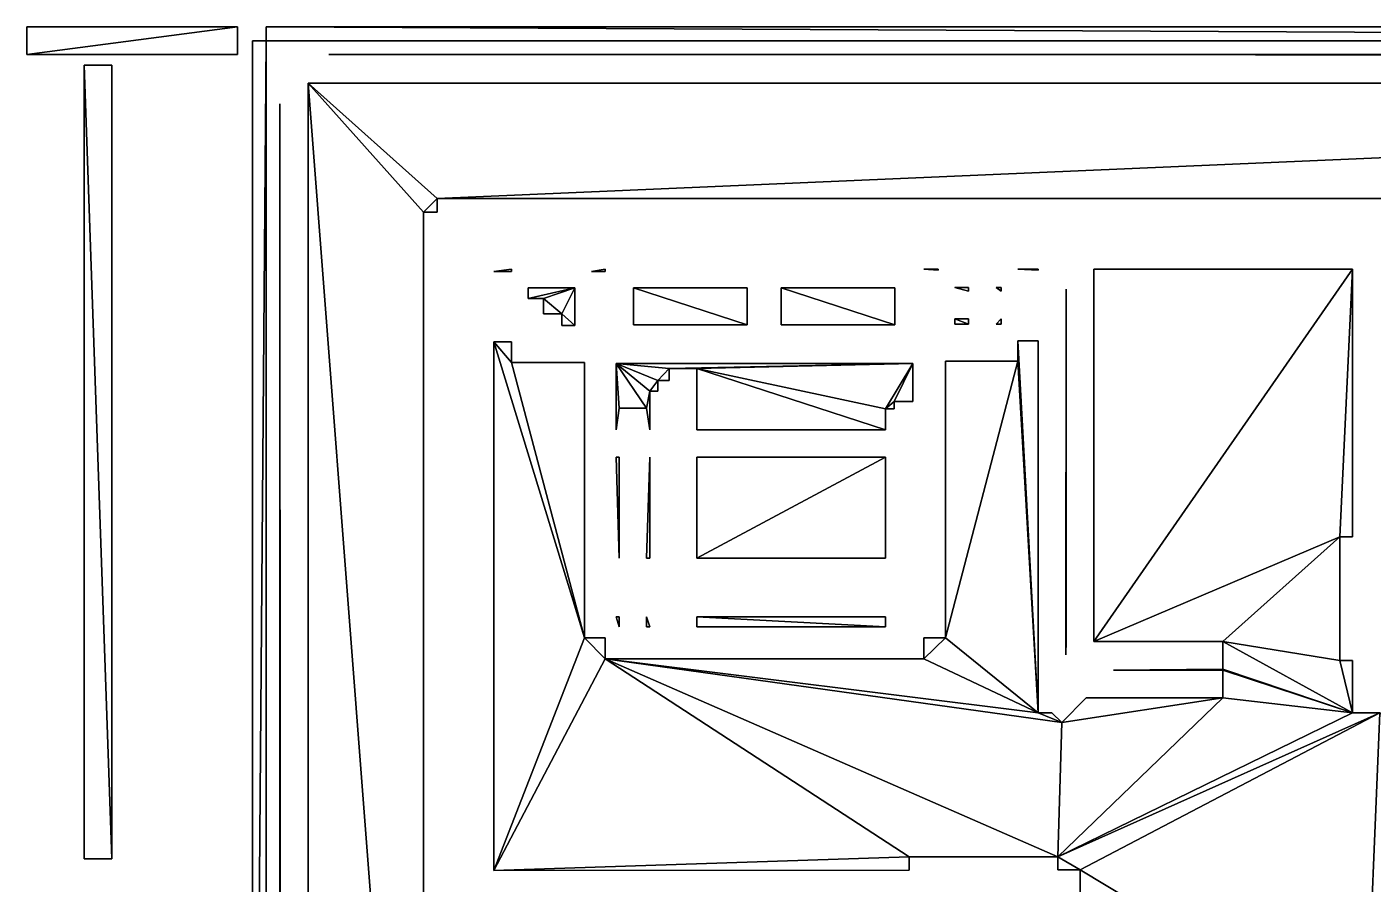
# Model space of a CAD drawing. Header units: inches. Extents: x 76 to 753, y 78 to 500.
# Drawn here: x 76.4 to 369.3, y 313.7 to 500.2 of the extents above; entities that cross this region are included whole.
import ezdxf

# ---------------------------------------------------------------- set-up
doc = ezdxf.new("R2010")
doc.units = ezdxf.units.IN

msp = doc.modelspace()

# ---------------------------------------------------------------- linework, layer by layer
for points in [[(76.36, 494.16), (76.36, 500.16), (122.2, 500.16)], [(122.2, 500.16), (122.2, 494.16), (76.36, 494.16)], [(122.2, 500.16, 120), (76.36, 500.16, 120), (76.36, 494.16, 120)], [(76.36, 494.16, 120), (122.2, 494.16, 120), (122.2, 500.16, 120)], [(76.36, 500.16, 120), (122.2, 500.16, 120), (76.36, 500.16)], [(76.36, 500.16), (122.2, 500.16, 120), (122.2, 500.16)], [(76.36, 494.16, 120), (76.36, 500.16, 120), (76.36, 494.16)], [(76.36, 494.16), (76.36, 500.16, 120), (76.36, 500.16)], [(122.2, 500.16, 120), (122.2, 494.16, 120), (122.2, 500.16)], [(122.2, 500.16), (122.2, 494.16, 120), (122.2, 494.16)], [(128.44, 500.16), (750.16, 500.16), (750.16, 497.16)], [(128.44, 497.16), (128.44, 500.16), (750.16, 497.16)], [(750.16, 497.16, 120), (750.16, 500.16, 120), (128.44, 500.16, 120)], [(750.16, 497.16, 120), (128.44, 500.16, 120), (128.44, 497.16, 120)], [(128.44, 497.16, 120), (128.44, 500.16, 120), (128.44, 497.16)], [(128.44, 497.16), (128.44, 500.16, 120), (128.44, 500.16)], [(128.44, 500.16, 120), (750.16, 500.16, 120), (128.44, 500.16)], [(128.44, 500.16), (750.16, 500.16, 120), (750.16, 500.16)], [(125.44, 124.08), (125.44, 497.16), (128.44, 497.16)], [(128.44, 124.08), (125.44, 124.08), (128.44, 497.16)], [(128.44, 497.16, 120), (125.44, 497.16, 120), (125.44, 124.08, 120)], [(128.44, 497.16, 120), (125.44, 124.08, 120), (128.44, 124.08, 120)], [(125.44, 124.08, 120), (125.44, 497.16, 120), (125.44, 124.08)], [(125.44, 124.08), (125.44, 497.16, 120), (125.44, 497.16)], [(125.44, 497.16, 120), (128.44, 497.16, 120), (125.44, 497.16)], [(125.44, 497.16), (128.44, 497.16, 120), (128.44, 497.16)], [(750.16, 497.16), (750.16, 124.08), (128.44, 124.08)], [(128.44, 124.08), (128.44, 497.16), (750.16, 497.16)], [(128.44, 124.08, 120), (750.16, 124.08, 120), (750.16, 497.16, 120)], [(750.16, 497.16, 120), (128.44, 497.16, 120), (128.44, 124.08, 120)], [(122.2, 494.16, 120), (76.36, 494.16, 120), (122.2, 494.16)], [(122.2, 494.16), (76.36, 494.16, 120), (76.36, 494.16)], [(747.16, 493.92), (142.05, 494.16), (747.16, 494.16)], [(747.16, 494.16, 120), (142.05, 494.16, 120), (747.16, 493.92, 120)], [(747.16, 493.92, 120), (142.05, 494.16, 120), (747.16, 493.92)], [(747.16, 493.92), (142.05, 494.16, 120), (142.05, 494.16)], [(142.05, 494.16, 120), (747.16, 494.16, 120), (142.05, 494.16)], [(142.05, 494.16), (747.16, 494.16, 120), (747.16, 494.16)], [(94.84, 319.2), (88.84, 319.2), (88.84, 491.88)], [(88.84, 491.88), (94.84, 491.88), (94.84, 319.2)], [(88.84, 491.88, 120), (88.84, 319.2, 120), (94.84, 319.2, 120)], [(94.84, 319.2, 120), (94.84, 491.88, 120), (88.84, 491.88, 120)], [(88.84, 491.88, 120), (94.84, 491.88, 120), (88.84, 491.88)], [(88.84, 491.88), (94.84, 491.88, 120), (94.84, 491.88)], [(88.84, 319.2, 120), (88.84, 491.88, 120), (88.84, 319.2)], [(88.84, 319.2), (88.84, 491.88, 120), (88.84, 491.88)], [(94.84, 491.88, 120), (94.84, 319.2, 120), (94.84, 491.88)], [(94.84, 491.88), (94.84, 319.2, 120), (94.84, 319.2)], [(162.64, 161.4), (137.56, 133.32), (137.56, 487.92)], [(162.64, 459.84), (162.64, 161.4), (137.56, 487.92)], [(165.64, 462.84), (162.64, 459.84), (137.56, 487.92)], [(137.56, 487.92), (747.16, 487.92), (165.64, 462.84)], [(137.56, 487.92, 120), (137.56, 133.32, 120), (162.64, 161.4, 120)], [(137.56, 487.92, 120), (162.64, 161.4, 120), (162.64, 459.84, 120)], [(137.56, 487.92, 120), (162.64, 459.84, 120), (165.64, 462.84, 120)], [(165.64, 462.84, 120), (747.16, 487.92, 120), (137.56, 487.92, 120)], [(137.56, 487.92, 120), (747.16, 487.92, 120), (137.56, 487.92)], [(137.56, 487.92), (747.16, 487.92, 120), (747.16, 487.92)], [(137.56, 133.32, 120), (137.56, 487.92, 120), (137.56, 133.32)], [(137.56, 133.32), (137.56, 487.92, 120), (137.56, 487.92)], [(747.16, 487.92), (578.2, 462.84), (165.64, 462.84)], [(165.64, 462.84, 120), (578.2, 462.84, 120), (747.16, 487.92, 120)], [(131.44, 127.08), (131.44, 483.45), (131.56, 130.32)], [(131.56, 130.32, 120), (131.44, 483.45, 120), (131.44, 127.08, 120)], [(131.44, 483.45, 120), (131.56, 130.32, 120), (131.44, 483.45)], [(131.44, 483.45), (131.56, 130.32, 120), (131.56, 130.32)], [(131.44, 127.08, 120), (131.44, 483.45, 120), (131.44, 127.08)], [(131.44, 127.08), (131.44, 483.45, 120), (131.44, 483.45)], [(165.64, 462.84), (165.64, 459.84), (162.64, 459.84)], [(162.64, 459.84, 120), (165.64, 459.84, 120), (165.64, 462.84, 120)], [(165.64, 462.84, 120), (165.64, 459.84, 120), (165.64, 462.84)], [(165.64, 462.84), (165.64, 459.84, 120), (165.64, 459.84)], [(578.2, 462.84, 120), (165.64, 462.84, 120), (578.2, 462.84)], [(578.2, 462.84), (165.64, 462.84, 120), (165.64, 462.84)], [(165.64, 459.84, 120), (162.64, 459.84, 120), (165.64, 459.84)], [(165.64, 459.84), (162.64, 459.84, 120), (162.64, 459.84)], [(162.64, 459.84, 120), (162.64, 161.4, 120), (162.64, 459.84)], [(162.64, 459.84), (162.64, 161.4, 120), (162.64, 161.4)], [(178, 447), (181.84, 447.48), (181.84, 447)], [(181.84, 447, 120), (181.84, 447.48, 120), (178, 447, 120)], [(178, 447, 120), (181.84, 447.48, 120), (178, 447)], [(178, 447), (181.84, 447.48, 120), (181.84, 447.48)], [(181.84, 447, 120), (178, 447, 120), (181.84, 447)], [(181.84, 447), (178, 447, 120), (178, 447)], [(181.84, 447.48, 120), (181.84, 447, 120), (181.84, 447.48)], [(181.84, 447.48), (181.84, 447, 120), (181.84, 447)], [(199.24, 447), (202.24, 447.48), (202.24, 447)], [(202.24, 447, 120), (202.24, 447.48, 120), (199.24, 447, 120)], [(199.24, 447, 120), (202.24, 447.48, 120), (199.24, 447)], [(199.24, 447), (202.24, 447.48, 120), (202.24, 447.48)], [(202.24, 447, 120), (199.24, 447, 120), (202.24, 447)], [(202.24, 447), (199.24, 447, 120), (199.24, 447)], [(202.24, 447.48, 120), (202.24, 447, 120), (202.24, 447.48)], [(202.24, 447.48), (202.24, 447, 120), (202.24, 447)], [(274.72, 447.24), (271.6, 447.48), (274.72, 447.48)], [(274.72, 447.48, 120), (271.6, 447.48, 120), (274.72, 447.24, 120)], [(274.72, 447.24, 120), (271.6, 447.48, 120), (274.72, 447.24)], [(274.72, 447.24), (271.6, 447.48, 120), (271.6, 447.48)], [(271.6, 447.48, 120), (274.72, 447.48, 120), (271.6, 447.48)], [(271.6, 447.48), (274.72, 447.48, 120), (274.72, 447.48)], [(274.72, 447.48, 120), (274.72, 447.24, 120), (274.72, 447.48)], [(274.72, 447.48), (274.72, 447.24, 120), (274.72, 447.24)], [(296.44, 447.24), (292, 447.48), (296.44, 447.48)], [(296.44, 447.48, 120), (292, 447.48, 120), (296.44, 447.24, 120)], [(296.44, 447.24, 120), (292, 447.48, 120), (296.44, 447.24)], [(296.44, 447.24), (292, 447.48, 120), (292, 447.48)], [(292, 447.48, 120), (296.44, 447.48, 120), (292, 447.48)], [(292, 447.48), (296.44, 447.48, 120), (296.44, 447.48)], [(296.44, 447.48, 120), (296.44, 447.24, 120), (296.44, 447.48)], [(296.44, 447.48), (296.44, 447.24, 120), (296.44, 447.24)], [(308.56, 366.48), (308.56, 447.48), (364.84, 447.48)], [(308.56, 366.48), (364.84, 447.48), (362.08, 389.28)], [(364.84, 447.48, 120), (308.56, 447.48, 120), (308.56, 366.48, 120)], [(362.08, 389.28, 120), (364.84, 447.48, 120), (308.56, 366.48, 120)], [(308.56, 447.48, 120), (364.84, 447.48, 120), (308.56, 447.48)], [(308.56, 447.48), (364.84, 447.48, 120), (364.84, 447.48)], [(308.56, 366.48, 120), (308.56, 447.48, 120), (308.56, 366.48)], [(308.56, 366.48), (308.56, 447.48, 120), (308.56, 447.48)], [(364.84, 447.48), (364.84, 389.28), (362.08, 389.28)], [(362.08, 389.28, 120), (364.84, 389.28, 120), (364.84, 447.48, 120)], [(364.84, 447.48, 120), (364.84, 389.28, 120), (364.84, 447.48)], [(364.84, 447.48), (364.84, 389.28, 120), (364.84, 389.28)], [(185.44, 441.12), (185.44, 443.4), (195.64, 443.4)], [(188.8, 441.12), (185.44, 441.12), (195.64, 443.4)], [(195.64, 443.4, 120), (185.44, 443.4, 120), (185.44, 441.12, 120)], [(195.64, 443.4, 120), (185.44, 441.12, 120), (188.8, 441.12, 120)], [(185.44, 443.4, 120), (195.64, 443.4, 120), (185.44, 443.4)], [(185.44, 443.4), (195.64, 443.4, 120), (195.64, 443.4)], [(185.44, 441.12, 120), (185.44, 443.4, 120), (185.44, 441.12)], [(185.44, 441.12), (185.44, 443.4, 120), (185.44, 443.4)], [(195.64, 443.4), (192.76, 437.76), (188.8, 441.12)], [(188.8, 441.12, 120), (192.76, 437.76, 120), (195.64, 443.4, 120)], [(195.64, 443.4), (195.64, 435.24), (192.76, 437.76)], [(192.76, 437.76, 120), (195.64, 435.24, 120), (195.64, 443.4, 120)], [(195.64, 443.4, 120), (195.64, 435.24, 120), (195.64, 443.4)], [(195.64, 443.4), (195.64, 435.24, 120), (195.64, 435.24)], [(233.08, 435.36), (208.36, 435.36), (208.36, 443.4)], [(208.36, 443.4), (233.08, 443.4), (233.08, 435.36)], [(208.36, 443.4, 120), (208.36, 435.36, 120), (233.08, 435.36, 120)], [(233.08, 435.36, 120), (233.08, 443.4, 120), (208.36, 443.4, 120)], [(208.36, 435.36, 120), (208.36, 443.4, 120), (208.36, 435.36)], [(208.36, 435.36), (208.36, 443.4, 120), (208.36, 443.4)], [(208.36, 443.4, 120), (233.08, 443.4, 120), (208.36, 443.4)], [(208.36, 443.4), (233.08, 443.4, 120), (233.08, 443.4)], [(233.08, 443.4, 120), (233.08, 435.36, 120), (233.08, 443.4)], [(233.08, 443.4), (233.08, 435.36, 120), (233.08, 435.36)], [(265.24, 435.36), (240.52, 435.36), (240.52, 443.4)], [(240.52, 443.4), (265.24, 443.4), (265.24, 435.36)], [(240.52, 443.4, 120), (240.52, 435.36, 120), (265.24, 435.36, 120)], [(265.24, 435.36, 120), (265.24, 443.4, 120), (240.52, 443.4, 120)], [(240.52, 435.36, 120), (240.52, 443.4, 120), (240.52, 435.36)], [(240.52, 435.36), (240.52, 443.4, 120), (240.52, 443.4)], [(240.52, 443.4, 120), (265.24, 443.4, 120), (240.52, 443.4)], [(240.52, 443.4), (265.24, 443.4, 120), (265.24, 443.4)], [(265.24, 443.4, 120), (265.24, 435.36, 120), (265.24, 443.4)], [(265.24, 443.4), (265.24, 435.36, 120), (265.24, 435.36)], [(281.32, 442.68), (278.32, 443.52), (281.32, 443.52)], [(281.32, 443.52, 120), (278.32, 443.52, 120), (281.32, 442.68, 120)], [(281.32, 442.68, 120), (278.32, 443.52, 120), (281.32, 442.68)], [(281.32, 442.68), (278.32, 443.52, 120), (278.32, 443.52)], [(278.32, 443.52, 120), (281.32, 443.52, 120), (278.32, 443.52)], [(278.32, 443.52), (281.32, 443.52, 120), (281.32, 443.52)], [(281.32, 443.52, 120), (281.32, 442.68, 120), (281.32, 443.52)], [(281.32, 443.52), (281.32, 442.68, 120), (281.32, 442.68)], [(288.4, 442.68), (287.32, 443.52), (288.4, 443.52)], [(288.4, 443.52, 120), (287.32, 443.52, 120), (288.4, 442.68, 120)], [(288.4, 442.68, 120), (287.32, 443.52, 120), (288.4, 442.68)], [(288.4, 442.68), (287.32, 443.52, 120), (287.32, 443.52)], [(287.32, 443.52, 120), (288.4, 443.52, 120), (287.32, 443.52)], [(287.32, 443.52), (288.4, 443.52, 120), (288.4, 443.52)], [(288.4, 443.52, 120), (288.4, 442.68, 120), (288.4, 443.52)], [(288.4, 443.52), (288.4, 442.68, 120), (288.4, 442.68)], [(302.56, 443.13), (302.56, 366.72), (302.44, 363.61)], [(302.44, 363.61, 120), (302.56, 366.72, 120), (302.56, 443.13, 120)], [(302.44, 363.61, 120), (302.56, 443.13, 120), (302.44, 363.61)], [(302.44, 363.61), (302.56, 443.13, 120), (302.56, 443.13)], [(302.56, 443.13, 120), (302.56, 366.72, 120), (302.56, 443.13)], [(302.56, 443.13), (302.56, 366.72, 120), (302.56, 366.72)], [(188.8, 441.12, 120), (185.44, 441.12, 120), (188.8, 441.12)], [(188.8, 441.12), (185.44, 441.12, 120), (185.44, 441.12)], [(192.76, 437.76), (188.8, 437.76), (188.8, 441.12)], [(188.8, 441.12, 120), (188.8, 437.76, 120), (192.76, 437.76, 120)], [(188.8, 437.76, 120), (188.8, 441.12, 120), (188.8, 437.76)], [(188.8, 437.76), (188.8, 441.12, 120), (188.8, 441.12)], [(192.76, 437.76, 120), (188.8, 437.76, 120), (192.76, 437.76)], [(192.76, 437.76), (188.8, 437.76, 120), (188.8, 437.76)], [(195.64, 435.24), (192.76, 435.24), (192.76, 437.76)], [(192.76, 437.76, 120), (192.76, 435.24, 120), (195.64, 435.24, 120)], [(192.76, 435.24, 120), (192.76, 437.76, 120), (192.76, 435.24)], [(192.76, 435.24), (192.76, 437.76, 120), (192.76, 437.76)], [(278.32, 436.68), (281.32, 436.68), (281.32, 435.48)], [(281.32, 435.48), (278.32, 435.48), (278.32, 436.68)], [(281.32, 435.48, 120), (281.32, 436.68, 120), (278.32, 436.68, 120)], [(278.32, 436.68, 120), (278.32, 435.48, 120), (281.32, 435.48, 120)], [(278.32, 436.68, 120), (281.32, 436.68, 120), (278.32, 436.68)], [(278.32, 436.68), (281.32, 436.68, 120), (281.32, 436.68)], [(278.32, 435.48, 120), (278.32, 436.68, 120), (278.32, 435.48)], [(278.32, 435.48), (278.32, 436.68, 120), (278.32, 436.68)], [(281.32, 436.68, 120), (281.32, 435.48, 120), (281.32, 436.68)], [(281.32, 436.68), (281.32, 435.48, 120), (281.32, 435.48)], [(287.32, 435.48), (288.4, 436.68), (288.4, 435.48)], [(288.4, 435.48, 120), (288.4, 436.68, 120), (287.32, 435.48, 120)], [(287.32, 435.48, 120), (288.4, 436.68, 120), (287.32, 435.48)], [(287.32, 435.48), (288.4, 436.68, 120), (288.4, 436.68)], [(288.4, 436.68, 120), (288.4, 435.48, 120), (288.4, 436.68)], [(288.4, 436.68), (288.4, 435.48, 120), (288.4, 435.48)], [(195.64, 435.24, 120), (192.76, 435.24, 120), (195.64, 435.24)], [(195.64, 435.24), (192.76, 435.24, 120), (192.76, 435.24)], [(233.08, 435.36, 120), (208.36, 435.36, 120), (233.08, 435.36)], [(233.08, 435.36), (208.36, 435.36, 120), (208.36, 435.36)], [(265.24, 435.36, 120), (240.52, 435.36, 120), (265.24, 435.36)], [(265.24, 435.36), (240.52, 435.36, 120), (240.52, 435.36)], [(281.32, 435.48, 120), (278.32, 435.48, 120), (281.32, 435.48)], [(281.32, 435.48), (278.32, 435.48, 120), (278.32, 435.48)], [(288.4, 435.48, 120), (287.32, 435.48, 120), (288.4, 435.48)], [(288.4, 435.48), (287.32, 435.48, 120), (287.32, 435.48)], [(178, 431.64), (181.84, 431.64), (181.84, 427.2)], [(178, 431.64), (181.84, 427.2), (197.68, 367.32)], [(178, 316.68), (178, 431.64), (197.68, 367.32)], [(181.84, 427.2, 120), (181.84, 431.64, 120), (178, 431.64, 120)], [(197.68, 367.32, 120), (181.84, 427.2, 120), (178, 431.64, 120)], [(197.68, 367.32, 120), (178, 431.64, 120), (178, 316.68, 120)], [(178, 431.64, 120), (181.84, 431.64, 120), (178, 431.64)], [(178, 431.64), (181.84, 431.64, 120), (181.84, 431.64)], [(178, 316.68, 120), (178, 431.64, 120), (178, 316.68)], [(178, 316.68), (178, 431.64, 120), (178, 431.64)], [(181.84, 431.64, 120), (181.84, 427.2, 120), (181.84, 431.64)], [(181.84, 431.64), (181.84, 427.2, 120), (181.84, 427.2)], [(292, 431.88), (296.44, 431.88), (296.44, 351)], [(292, 427.44), (292, 431.88), (296.44, 351)], [(296.44, 351, 120), (296.44, 431.88, 120), (292, 431.88, 120)], [(296.44, 351, 120), (292, 431.88, 120), (292, 427.44, 120)], [(292, 431.88, 120), (296.44, 431.88, 120), (292, 431.88)], [(292, 431.88), (296.44, 431.88, 120), (296.44, 431.88)], [(292, 427.44, 120), (292, 431.88, 120), (292, 427.44)], [(292, 427.44), (292, 431.88, 120), (292, 431.88)], [(296.44, 431.88, 120), (296.44, 351, 120), (296.44, 431.88)], [(296.44, 431.88), (296.44, 351, 120), (296.44, 351)], [(181.84, 427.2), (197.68, 427.2), (197.68, 367.32)], [(197.68, 367.32, 120), (197.68, 427.2, 120), (181.84, 427.2, 120)], [(181.84, 427.2, 120), (197.68, 427.2, 120), (181.84, 427.2)], [(181.84, 427.2), (197.68, 427.2, 120), (197.68, 427.2)], [(197.68, 427.2, 120), (197.68, 367.32, 120), (197.68, 427.2)], [(197.68, 427.2), (197.68, 367.32, 120), (197.68, 367.32)], [(205.24, 417.24), (204.64, 412.56), (204.64, 426.96)], [(211.24, 417.24), (205.24, 417.24), (204.64, 426.96)], [(211.96, 420.96), (211.24, 417.24), (204.64, 426.96)], [(213.64, 423.24), (211.96, 420.96), (204.64, 426.96)], [(204.64, 426.96), (269.2, 426.96), (216.16, 425.88)], [(216.16, 425.88), (213.64, 423.24), (204.64, 426.96)], [(204.64, 426.96, 120), (204.64, 412.56, 120), (205.24, 417.24, 120)], [(204.64, 426.96, 120), (205.24, 417.24, 120), (211.24, 417.24, 120)], [(204.64, 426.96, 120), (211.24, 417.24, 120), (211.96, 420.96, 120)], [(204.64, 426.96, 120), (211.96, 420.96, 120), (213.64, 423.24, 120)], [(216.16, 425.88, 120), (269.2, 426.96, 120), (204.64, 426.96, 120)], [(204.64, 426.96, 120), (213.64, 423.24, 120), (216.16, 425.88, 120)], [(204.64, 426.96, 120), (269.2, 426.96, 120), (204.64, 426.96)], [(204.64, 426.96), (269.2, 426.96, 120), (269.2, 426.96)], [(204.64, 412.56, 120), (204.64, 426.96, 120), (204.64, 412.56)], [(204.64, 412.56), (204.64, 426.96, 120), (204.64, 426.96)], [(216.16, 425.88), (216.16, 423.24), (213.64, 423.24)], [(213.64, 423.24, 120), (216.16, 423.24, 120), (216.16, 425.88, 120)], [(269.2, 426.96), (222.16, 425.88), (216.16, 425.88)], [(216.16, 425.88, 120), (222.16, 425.88, 120), (269.2, 426.96, 120)], [(216.16, 425.88, 120), (216.16, 423.24, 120), (216.16, 425.88)], [(216.16, 425.88), (216.16, 423.24, 120), (216.16, 423.24)], [(222.16, 425.88, 120), (216.16, 425.88, 120), (222.16, 425.88)], [(222.16, 425.88), (216.16, 425.88, 120), (216.16, 425.88)], [(269.2, 426.96), (263.2, 417.12), (222.16, 425.88)], [(222.16, 425.88, 120), (263.2, 417.12, 120), (269.2, 426.96, 120)], [(263.2, 412.56), (222.16, 412.56), (222.16, 425.88)], [(263.2, 417.12), (263.2, 412.56), (222.16, 425.88)], [(222.16, 425.88, 120), (222.16, 412.56, 120), (263.2, 412.56, 120)], [(222.16, 425.88, 120), (263.2, 412.56, 120), (263.2, 417.12, 120)], [(222.16, 412.56, 120), (222.16, 425.88, 120), (222.16, 412.56)], [(222.16, 412.56), (222.16, 425.88, 120), (222.16, 425.88)], [(269.2, 426.96), (265.12, 418.68), (263.2, 417.12)], [(263.2, 417.12, 120), (265.12, 418.68, 120), (269.2, 426.96, 120)], [(269.2, 426.96), (269.2, 418.68), (265.12, 418.68)], [(265.12, 418.68, 120), (269.2, 418.68, 120), (269.2, 426.96, 120)], [(269.2, 426.96, 120), (269.2, 418.68, 120), (269.2, 426.96)], [(269.2, 426.96), (269.2, 418.68, 120), (269.2, 418.68)], [(276.28, 367.32), (276.28, 427.44), (292, 427.44)], [(276.28, 367.32), (292, 427.44), (296.44, 351)], [(292, 427.44, 120), (276.28, 427.44, 120), (276.28, 367.32, 120)], [(296.44, 351, 120), (292, 427.44, 120), (276.28, 367.32, 120)], [(276.28, 427.44, 120), (292, 427.44, 120), (276.28, 427.44)], [(276.28, 427.44), (292, 427.44, 120), (292, 427.44)], [(276.28, 367.32, 120), (276.28, 427.44, 120), (276.28, 367.32)], [(276.28, 367.32), (276.28, 427.44, 120), (276.28, 427.44)], [(213.64, 423.24), (213.64, 420.96), (211.96, 420.96)], [(211.96, 420.96, 120), (213.64, 420.96, 120), (213.64, 423.24, 120)], [(216.16, 423.24, 120), (213.64, 423.24, 120), (216.16, 423.24)], [(216.16, 423.24), (213.64, 423.24, 120), (213.64, 423.24)], [(213.64, 423.24, 120), (213.64, 420.96, 120), (213.64, 423.24)], [(213.64, 423.24), (213.64, 420.96, 120), (213.64, 420.96)], [(211.96, 420.96), (211.96, 412.56), (211.24, 417.24)], [(211.24, 417.24, 120), (211.96, 412.56, 120), (211.96, 420.96, 120)], [(211.96, 420.96, 120), (211.96, 412.56, 120), (211.96, 420.96)], [(211.96, 420.96), (211.96, 412.56, 120), (211.96, 412.56)], [(213.64, 420.96, 120), (211.96, 420.96, 120), (213.64, 420.96)], [(213.64, 420.96), (211.96, 420.96, 120), (211.96, 420.96)], [(205.24, 417.24, 120), (204.64, 412.56, 120), (205.24, 417.24)], [(205.24, 417.24), (204.64, 412.56, 120), (204.64, 412.56)], [(211.24, 417.24, 120), (205.24, 417.24, 120), (211.24, 417.24)], [(211.24, 417.24), (205.24, 417.24, 120), (205.24, 417.24)], [(211.96, 412.56, 120), (211.24, 417.24, 120), (211.96, 412.56)], [(211.96, 412.56), (211.24, 417.24, 120), (211.24, 417.24)], [(265.12, 418.68), (265.12, 417.12), (263.2, 417.12)], [(263.2, 417.12, 120), (265.12, 417.12, 120), (265.12, 418.68, 120)], [(263.2, 417.12, 120), (263.2, 412.56, 120), (263.2, 417.12)], [(263.2, 417.12), (263.2, 412.56, 120), (263.2, 412.56)], [(265.12, 417.12, 120), (263.2, 417.12, 120), (265.12, 417.12)], [(265.12, 417.12), (263.2, 417.12, 120), (263.2, 417.12)], [(265.12, 418.68, 120), (265.12, 417.12, 120), (265.12, 418.68)], [(265.12, 418.68), (265.12, 417.12, 120), (265.12, 417.12)], [(269.2, 418.68, 120), (265.12, 418.68, 120), (269.2, 418.68)], [(269.2, 418.68), (265.12, 418.68, 120), (265.12, 418.68)], [(263.2, 412.56, 120), (222.16, 412.56, 120), (263.2, 412.56)], [(263.2, 412.56), (222.16, 412.56, 120), (222.16, 412.56)], [(205.24, 384.6), (204.64, 406.56), (205.24, 406.56)], [(205.24, 406.56, 120), (204.64, 406.56, 120), (205.24, 384.6, 120)], [(205.24, 384.6, 120), (204.64, 406.56, 120), (205.24, 384.6)], [(205.24, 384.6), (204.64, 406.56, 120), (204.64, 406.56)], [(204.64, 406.56, 120), (205.24, 406.56, 120), (204.64, 406.56)], [(204.64, 406.56), (205.24, 406.56, 120), (205.24, 406.56)], [(205.24, 406.56, 120), (205.24, 384.6, 120), (205.24, 406.56)], [(205.24, 406.56), (205.24, 384.6, 120), (205.24, 384.6)], [(211.24, 384.6), (211.96, 406.56), (211.96, 384.6)], [(211.96, 384.6, 120), (211.96, 406.56, 120), (211.24, 384.6, 120)], [(211.24, 384.6, 120), (211.96, 406.56, 120), (211.24, 384.6)], [(211.24, 384.6), (211.96, 406.56, 120), (211.96, 406.56)], [(211.96, 406.56, 120), (211.96, 384.6, 120), (211.96, 406.56)], [(211.96, 406.56), (211.96, 384.6, 120), (211.96, 384.6)], [(222.16, 384.6), (222.16, 406.56), (263.2, 406.56)], [(263.2, 406.56), (263.2, 384.6), (222.16, 384.6)], [(263.2, 406.56, 120), (222.16, 406.56, 120), (222.16, 384.6, 120)], [(222.16, 384.6, 120), (263.2, 384.6, 120), (263.2, 406.56, 120)], [(222.16, 384.6, 120), (222.16, 406.56, 120), (222.16, 384.6)], [(222.16, 384.6), (222.16, 406.56, 120), (222.16, 406.56)], [(222.16, 406.56, 120), (263.2, 406.56, 120), (222.16, 406.56)], [(222.16, 406.56), (263.2, 406.56, 120), (263.2, 406.56)], [(263.2, 406.56, 120), (263.2, 384.6, 120), (263.2, 406.56)], [(263.2, 406.56), (263.2, 384.6, 120), (263.2, 384.6)], [(336.64, 366.48), (308.56, 366.48), (362.08, 389.28)], [(362.08, 389.28, 120), (308.56, 366.48, 120), (336.64, 366.48, 120)], [(336.64, 366.48), (362.08, 389.28), (362.08, 362.4)], [(362.08, 362.4, 120), (362.08, 389.28, 120), (336.64, 366.48, 120)], [(362.08, 389.28, 120), (362.08, 362.4, 120), (362.08, 389.28)], [(362.08, 389.28), (362.08, 362.4, 120), (362.08, 362.4)], [(364.84, 389.28, 120), (362.08, 389.28, 120), (364.84, 389.28)], [(364.84, 389.28), (362.08, 389.28, 120), (362.08, 389.28)], [(211.96, 384.6, 120), (211.24, 384.6, 120), (211.96, 384.6)], [(211.96, 384.6), (211.24, 384.6, 120), (211.24, 384.6)], [(263.2, 384.6, 120), (222.16, 384.6, 120), (263.2, 384.6)], [(263.2, 384.6), (222.16, 384.6, 120), (222.16, 384.6)], [(205.24, 369.72), (204.64, 371.88), (205.24, 371.88)], [(205.24, 371.88, 120), (204.64, 371.88, 120), (205.24, 369.72, 120)], [(205.24, 369.72, 120), (204.64, 371.88, 120), (205.24, 369.72)], [(205.24, 369.72), (204.64, 371.88, 120), (204.64, 371.88)], [(204.64, 371.88, 120), (205.24, 371.88, 120), (204.64, 371.88)], [(204.64, 371.88), (205.24, 371.88, 120), (205.24, 371.88)], [(205.24, 371.88, 120), (205.24, 369.72, 120), (205.24, 371.88)], [(205.24, 371.88), (205.24, 369.72, 120), (205.24, 369.72)], [(211.24, 371.88), (211.96, 369.72), (211.24, 369.72)], [(211.24, 369.72, 120), (211.96, 369.72, 120), (211.24, 371.88, 120)], [(211.24, 371.88, 120), (211.96, 369.72, 120), (211.24, 371.88)], [(211.24, 371.88), (211.96, 369.72, 120), (211.96, 369.72)], [(211.24, 369.72, 120), (211.24, 371.88, 120), (211.24, 369.72)], [(211.24, 369.72), (211.24, 371.88, 120), (211.24, 371.88)], [(211.96, 369.72, 120), (211.24, 369.72, 120), (211.96, 369.72)], [(211.96, 369.72), (211.24, 369.72, 120), (211.24, 369.72)], [(222.16, 371.88), (263.2, 371.88), (263.2, 369.72)], [(263.2, 369.72), (222.16, 369.72), (222.16, 371.88)], [(263.2, 369.72, 120), (263.2, 371.88, 120), (222.16, 371.88, 120)], [(222.16, 371.88, 120), (222.16, 369.72, 120), (263.2, 369.72, 120)], [(222.16, 371.88, 120), (263.2, 371.88, 120), (222.16, 371.88)], [(222.16, 371.88), (263.2, 371.88, 120), (263.2, 371.88)], [(222.16, 369.72, 120), (222.16, 371.88, 120), (222.16, 369.72)], [(222.16, 369.72), (222.16, 371.88, 120), (222.16, 371.88)], [(263.2, 369.72, 120), (222.16, 369.72, 120), (263.2, 369.72)], [(263.2, 369.72), (222.16, 369.72, 120), (222.16, 369.72)], [(263.2, 371.88, 120), (263.2, 369.72, 120), (263.2, 371.88)], [(263.2, 371.88), (263.2, 369.72, 120), (263.2, 369.72)], [(178, 316.68), (197.68, 367.32), (202.24, 362.76)], [(202.24, 362.76, 120), (197.68, 367.32, 120), (178, 316.68, 120)], [(197.68, 367.32), (202.24, 367.32), (202.24, 362.76)], [(202.24, 362.76, 120), (202.24, 367.32, 120), (197.68, 367.32, 120)], [(197.68, 367.32, 120), (202.24, 367.32, 120), (197.68, 367.32)], [(197.68, 367.32), (202.24, 367.32, 120), (202.24, 367.32)], [(202.24, 367.32, 120), (202.24, 362.76, 120), (202.24, 367.32)], [(202.24, 367.32), (202.24, 362.76, 120), (202.24, 362.76)], [(271.6, 362.76), (271.6, 367.32), (276.28, 367.32)], [(271.6, 362.76), (276.28, 367.32), (296.44, 351)], [(276.28, 367.32, 120), (271.6, 367.32, 120), (271.6, 362.76, 120)], [(296.44, 351, 120), (276.28, 367.32, 120), (271.6, 362.76, 120)], [(271.6, 367.32, 120), (276.28, 367.32, 120), (271.6, 367.32)], [(271.6, 367.32), (276.28, 367.32, 120), (276.28, 367.32)], [(271.6, 362.76, 120), (271.6, 367.32, 120), (271.6, 362.76)], [(271.6, 362.76), (271.6, 367.32, 120), (271.6, 367.32)], [(302.56, 366.72, 120), (302.44, 363.61, 120), (302.56, 366.72)], [(302.56, 366.72), (302.44, 363.61, 120), (302.44, 363.61)], [(336.64, 366.48, 120), (308.56, 366.48, 120), (336.64, 366.48)], [(336.64, 366.48), (308.56, 366.48, 120), (308.56, 366.48)], [(336.64, 366.48), (362.08, 362.4), (364.84, 351)], [(336.64, 360.48), (336.64, 366.48), (364.84, 351)], [(364.84, 351, 120), (362.08, 362.4, 120), (336.64, 366.48, 120)], [(364.84, 351, 120), (336.64, 366.48, 120), (336.64, 360.48, 120)], [(336.64, 360.48, 120), (336.64, 366.48, 120), (336.64, 360.48)], [(336.64, 360.48), (336.64, 366.48, 120), (336.64, 366.48)], [(268.36, 319.68), (178, 316.68), (202.24, 362.76)], [(202.24, 362.76, 120), (178, 316.68, 120), (268.36, 319.68, 120)], [(202.24, 362.76), (271.6, 362.76), (296.44, 351)], [(202.24, 362.76), (296.44, 351), (301.57, 348.89)], [(300.76, 319.68), (268.36, 319.68), (202.24, 362.76)], [(300.76, 319.68), (202.24, 362.76), (301.57, 348.89)], [(296.44, 351, 120), (271.6, 362.76, 120), (202.24, 362.76, 120)], [(301.57, 348.89, 120), (296.44, 351, 120), (202.24, 362.76, 120)], [(202.24, 362.76, 120), (268.36, 319.68, 120), (300.76, 319.68, 120)], [(301.57, 348.89, 120), (202.24, 362.76, 120), (300.76, 319.68, 120)], [(202.24, 362.76, 120), (271.6, 362.76, 120), (202.24, 362.76)], [(202.24, 362.76), (271.6, 362.76, 120), (271.6, 362.76)], [(336.64, 360.24), (312.81, 360.24), (336.64, 360.48)], [(336.64, 360.48, 120), (312.81, 360.24, 120), (336.64, 360.24, 120)], [(312.81, 360.24, 120), (336.64, 360.48, 120), (312.81, 360.24)], [(312.81, 360.24), (336.64, 360.48, 120), (336.64, 360.48)], [(336.64, 360.24), (336.64, 360.48), (364.84, 351)], [(364.84, 351, 120), (336.64, 360.48, 120), (336.64, 360.24, 120)], [(362.08, 362.4), (364.84, 362.4), (364.84, 351)], [(364.84, 351, 120), (364.84, 362.4, 120), (362.08, 362.4, 120)], [(362.08, 362.4, 120), (364.84, 362.4, 120), (362.08, 362.4)], [(362.08, 362.4), (364.84, 362.4, 120), (364.84, 362.4)], [(364.84, 362.4, 120), (364.84, 351, 120), (364.84, 362.4)], [(364.84, 362.4), (364.84, 351, 120), (364.84, 351)], [(336.64, 360.24, 120), (312.81, 360.24, 120), (336.64, 360.24)], [(336.64, 360.24), (312.81, 360.24, 120), (312.81, 360.24)], [(336.64, 354.24), (336.64, 360.24), (364.84, 351)], [(364.84, 351, 120), (336.64, 360.24, 120), (336.64, 354.24, 120)], [(336.64, 354.24, 120), (336.64, 360.24, 120), (336.64, 354.24)], [(336.64, 354.24), (336.64, 360.24, 120), (336.64, 360.24)], [(300.76, 319.68), (301.57, 348.89), (336.64, 354.24)], [(300.76, 319.68), (336.64, 354.24), (364.84, 351)], [(336.64, 354.24, 120), (301.57, 348.89, 120), (300.76, 319.68, 120)], [(364.84, 351, 120), (336.64, 354.24, 120), (300.76, 319.68, 120)], [(301.57, 348.89), (306.87, 354.24), (336.64, 354.24)], [(336.64, 354.24, 120), (306.87, 354.24, 120), (301.57, 348.89, 120)], [(301.57, 348.89, 120), (306.87, 354.24, 120), (301.57, 348.89)], [(301.57, 348.89), (306.87, 354.24, 120), (306.87, 354.24)], [(306.87, 354.24, 120), (336.64, 354.24, 120), (306.87, 354.24)], [(306.87, 354.24), (336.64, 354.24, 120), (336.64, 354.24)], [(296.44, 351), (299.44, 351), (301.57, 348.89)], [(301.57, 348.89, 120), (299.44, 351, 120), (296.44, 351, 120)], [(296.44, 351, 120), (299.44, 351, 120), (296.44, 351)], [(296.44, 351), (299.44, 351, 120), (299.44, 351)], [(299.44, 351, 120), (301.57, 348.89, 120), (299.44, 351)], [(299.44, 351), (301.57, 348.89, 120), (301.57, 348.89)], [(300.76, 319.68), (364.84, 351), (370.84, 351)], [(305.56, 316.8), (300.76, 319.68), (370.84, 351)], [(370.84, 351, 120), (364.84, 351, 120), (300.76, 319.68, 120)], [(370.84, 351, 120), (300.76, 319.68, 120), (305.56, 316.8, 120)], [(367.84, 279.36), (305.56, 316.8), (370.84, 351)], [(370.84, 351, 120), (305.56, 316.8, 120), (367.84, 279.36, 120)], [(364.84, 351, 120), (370.84, 351, 120), (364.84, 351)], [(364.84, 351), (370.84, 351, 120), (370.84, 351)], [(495.52, 279.36), (367.84, 279.36), (370.84, 351)], [(370.84, 351, 120), (367.84, 279.36, 120), (495.52, 279.36, 120)], [(268.36, 319.68), (268.36, 316.77), (178, 316.68)], [(178, 316.68, 120), (268.36, 316.77, 120), (268.36, 319.68, 120)], [(268.36, 319.68, 120), (268.36, 316.77, 120), (268.36, 319.68)], [(268.36, 319.68), (268.36, 316.77, 120), (268.36, 316.77)], [(300.76, 319.68, 120), (268.36, 319.68, 120), (300.76, 319.68)], [(300.76, 319.68), (268.36, 319.68, 120), (268.36, 319.68)], [(305.56, 316.8), (300.76, 316.8), (300.76, 319.68)], [(300.76, 319.68, 120), (300.76, 316.8, 120), (305.56, 316.8, 120)], [(300.76, 316.8, 120), (300.76, 319.68, 120), (300.76, 316.8)], [(300.76, 316.8), (300.76, 319.68, 120), (300.76, 319.68)], [(94.84, 319.2, 120), (88.84, 319.2, 120), (94.84, 319.2)], [(94.84, 319.2), (88.84, 319.2, 120), (88.84, 319.2)], [(268.36, 316.77, 120), (178, 316.68, 120), (268.36, 316.77)], [(268.36, 316.77), (178, 316.68, 120), (178, 316.68)], [(305.56, 316.8, 120), (300.76, 316.8, 120), (305.56, 316.8)], [(305.56, 316.8), (300.76, 316.8, 120), (300.76, 316.8)], [(367.84, 279.36), (305.56, 310.8), (305.56, 316.8)], [(305.56, 316.8, 120), (305.56, 310.8, 120), (367.84, 279.36, 120)], [(305.56, 310.8, 120), (305.56, 316.8, 120), (305.56, 310.8)], [(305.56, 310.8), (305.56, 316.8, 120), (305.56, 316.8)]]:
    msp.add_3dface(points)

doc.saveas('drawing.dxf')
